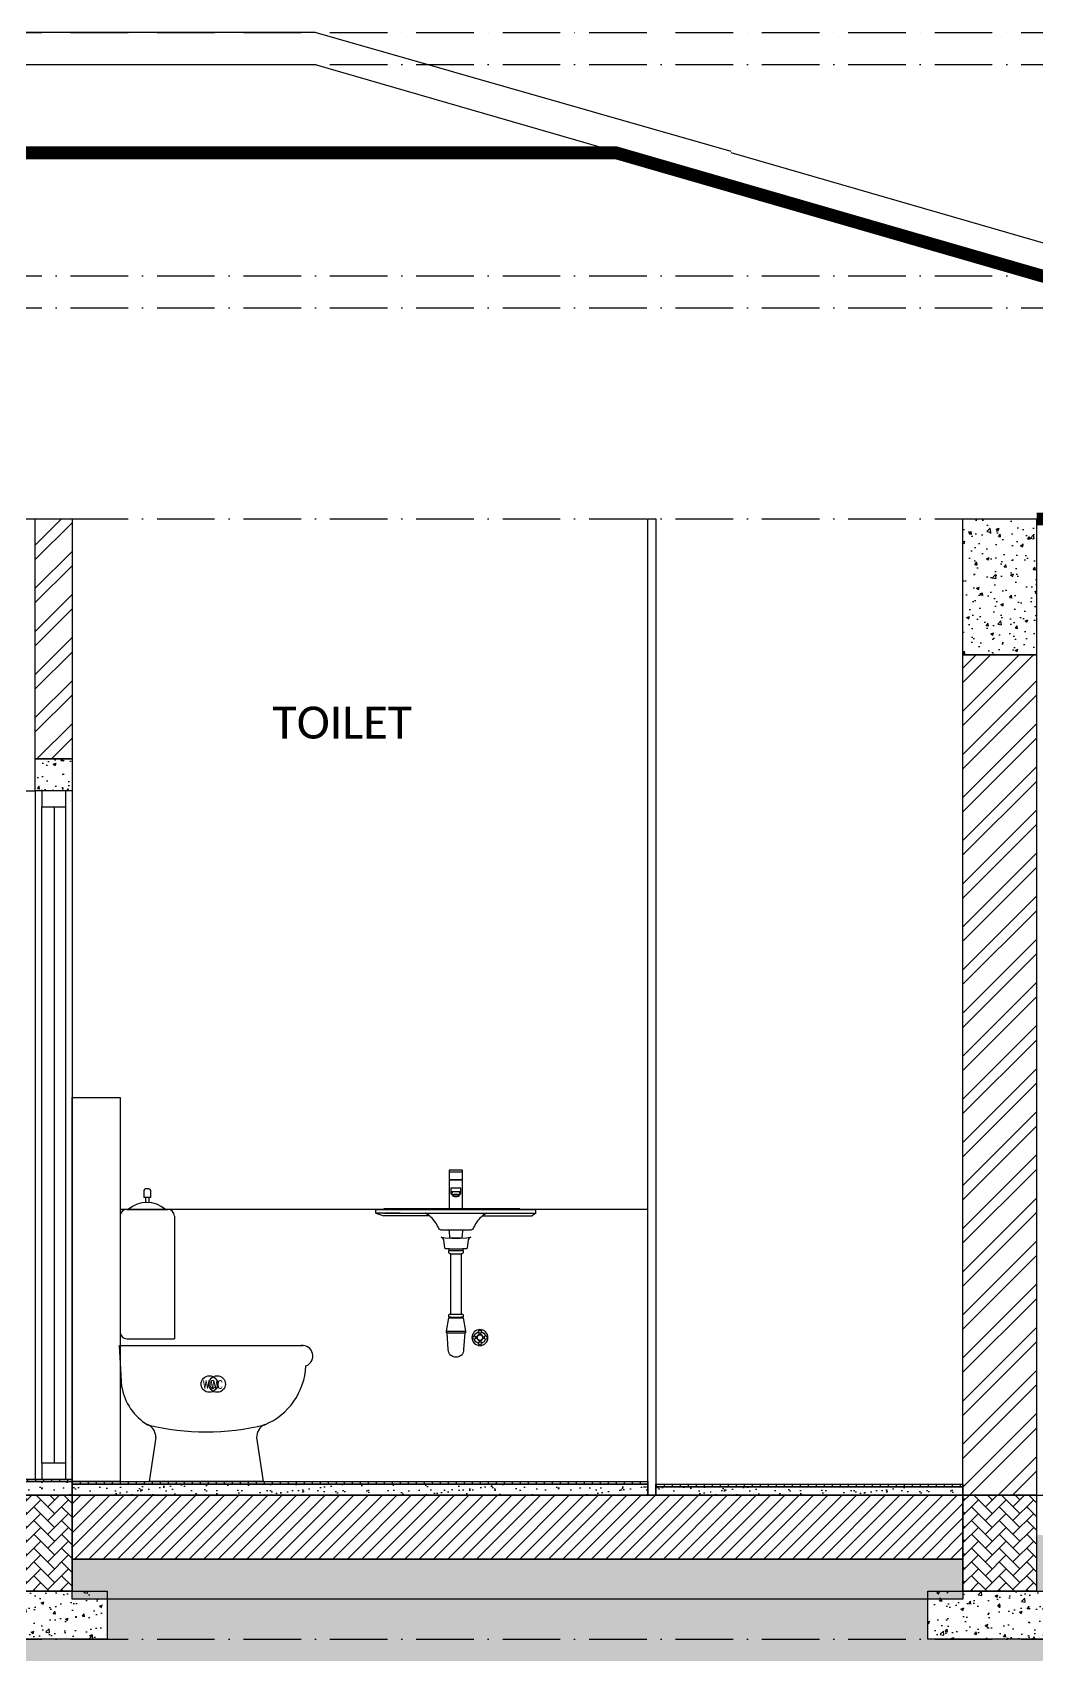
# Model space of a CAD drawing. Header units: millimetres. Extents: x -3567 to 83618, y -21481 to 19784.
# Drawn here: x 42281 to 45420, y -17451 to -12382 of the extents above; entities that cross this region are included whole.
import ezdxf
from ezdxf.xclip import XClip

# ---------------------------------------------------------------- set-up
doc = ezdxf.new("R2010")
doc.units = ezdxf.units.MM
doc.header["$LTSCALE"] = 150
doc.header["$XCLIPFRAME"] = 0
doc.linetypes.add('ACAD_ISO10W100', pattern=[18, 12, -3, 0, -3])
for name, color, linetype in [('ad-Door', 11, 'Continuous'), ('ad-Elevation 10', 8, 'Continuous'), ('ad-Elevation 12', 251, 'Continuous'), ('ad-Furniture', 8, 'Continuous'), ('ad-Glass Sectionline', 140, 'Continuous'), ('ad-Grid', 8, 'ACAD_ISO10W100'), ('ad-Slab', 3, 'Continuous'), ('ad-Text main', 7, 'Continuous'), ('ad-Tile', 120, 'Continuous'), ('ad-Toilet fixtures', 8, 'Continuous'), ('ad-Wall', 240, 'Continuous'), ('ad-Wall hatch', 8, 'Continuous')]:
    doc.layers.add(name, color=color, linetype=linetype)
doc.layers.add('ad-Primary Roof', color=5, linetype='Continuous', true_color=0x0000ff)
doc.layers.add('ad-Ridge', color=7, linetype='Continuous', true_color=0xa56752)
doc.styles.add('simplex-0.8', font='simplex.shx', dxfattribs={"width": 0.8})
doc.styles.get("Standard").update_dxf_attribs({"font": 'calibril.ttf'})

# ---------------------------------------------------------------- blocks, each defined once
blk = doc.blocks.new('zw$38DE')
at = {"layer": 'ad-Grid', "ltscale": 0.1}
for points in [[(-27431.1, 4570), (0, 4570)], [(-27431.1, 4470), (-2459.8, 4470), (-2319.6, 4127), (0, 4127)], [(-27431.1, 3810), (0, 3810)], [(-27431.1, 3710), (-2459.8, 3710), (-2319.6, 3367), (0, 3367)], [(-27431.1, 3050), (0, 3050)], [(-27431.1, 0), (0, 0)], [(-27431.1, -450), (0, -450)]]:
    blk.add_lwpolyline(points, dxfattribs=at)
blk = doc.blocks.new('A$Ccf68a1fe')
at = {"layer": 'ad-Wall hatch', "transparency": 33554687}
h = blk.add_hatch(dxfattribs=at)
h.set_pattern_fill('AR-HBONE', color=256, scale=0.3)
h.set_pattern_definition([(45, (-7e-12, -350), (1e-14, 43.1052), [91.44, -30.48]), (135, (21.553, -328.447), (2e-14, 43.1052), [91.44, -30.48])])
h.paths.add_polyline_path([(0, 0), (230, 0), (230, -300), (0, -300)])
at = {"layer": 'ad-Slab'}
blk.add_lwpolyline([(0, 0), (230, 0), (230, -300), (0, -300), (0, 0)], dxfattribs=at)
blk = doc.blocks.new('A$C46166ea8')
at = {"layer": 'ad-Wall hatch', "transparency": 33554687}
h = blk.add_hatch(dxfattribs=at)
h.set_pattern_fill('AR-CONC', color=256, scale=0.5)
h.set_pattern_definition([(50, (-110, -450), (91.092, -7.97), [9.525, -104.775]), (355, (-110, -450), (-17.622, 95.528), [7.62, -83.82]), (100.451, (-102.41, -450.66), (73.47, 87.559), [8.095, -89.045]), (46.184, (-110, -424.6), (135.54, -21.02), [14.287, -157.162]), (96.636, (-98.7, -426.35), (118.702, 123.713), [12.143, -133.568]), (351.184, (-110, -424.6), (118.7, 123.713), [11.43, -125.73]), (21, (-97.3, -430.95), (75.807, -51.133), [9.525, -104.775]), (326, (-97.3, -430.95), (30.901, 92.094), [7.62, -83.82]), (71.451, (-90.98, -435.21), (106.708, 40.961), [8.095, -89.045]), (37.5, (-110, -450), (1.5443, 42.2775), [0, -82.804, 0, -85.09, 0, -84.1375]), (7.5, (-110, -450), (33.41, 50.0903), [0, -48.514, 0, -80.899, 0, -32.0675]), (327.5, (-138.32, -450), (67.7953, -2.8644), [0, -31.75, 0, -99.06, 0, -131.445]), (317.5, (-151.02, -450), (74.0646, 12.713), [0, -41.275, 0, -65.786, 0, -93.345])])
h.paths.add_polyline_path([(-110, -300), (340, -300), (340, -450), (-110, -450)])
at = {"layer": 'ad-Slab'}
blk.add_lwpolyline([(-110, -300), (340, -300), (340, -450), (-110, -450)], close=True, dxfattribs=at)
blk.add_blockref('A$Ccf68a1fe', (0, 0), dxfattribs=at)
blk = doc.blocks.new('A$C7a93c697')
at = {"layer": 'ad-Elevation 10', "transparency": 33554559}
h = blk.add_hatch(dxfattribs=at)
h.set_pattern_fill('EARTH', color=256, scale=25, angle=45)
h.set_pattern_definition([(45, (-65966.8, 18746.05), (9e-14, 224.5064), [158.75, -158.75]), (45, (-66008.9, 18788.14), (9e-14, 224.5064), [158.75, -158.75]), (45, (-66050.99, 18830.24), (9e-14, 224.5064), [158.75, -158.75]), (135, (-66050.99, 18858.3), (-224.5064, 9e-14), [158.75, -158.75]), (135, (-66008.9, 18900.4), (-224.5064, 9e-14), [158.75, -158.75]), (135, (-65966.8, 18942.49), (-224.5064, 9e-14), [158.75, -158.75])])
edge = h.paths.add_edge_path()
edge.add_line((15440, -350), (15440, -125))
edge.add_line((15440, -125), (13620, -125))
edge.add_line((13620, -125), (13620, -300))
edge.add_line((13620, -300), (13730, -300))
edge.add_line((13730, -300), (13730, -450))
edge.add_line((13730, -450), (13280, -450))
edge.add_line((13280, -450), (13280, -325))
edge.add_line((13280, -325), (10715, -325))
edge.add_line((10715, -325), (10715, -450))
edge.add_line((10715, -450), (10265, -450))
edge.add_line((10265, -450), (10265, -300))
edge.add_line((10265, -300), (10375, -300))
edge.add_line((10375, -300), (10375, -125))
edge.add_line((10375, -125), (9105, -125))
edge.add_line((9105, -125), (9105, -300))
edge.add_line((9105, -300), (9215, -300))
edge.add_line((9215, -300), (9215, -450))
edge.add_line((9215, -450), (8765, -450))
edge.add_line((8765, -450), (8765, -300))
edge.add_line((8765, -300), (8875, -300))
edge.add_line((8875, -300), (8875, -125))
edge.add_line((8875, -125), (8090, -125))
edge.add_line((8090, -125), (8090, -425))
edge.add_line((8090, -425), (5760, -425))
edge.add_line((5760, -425), (5760, -125))
edge.add_line((5760, -125), (4975, -125))
edge.add_line((4975, -125), (4975, -350))
edge.add_line((4975, -350), (5085, -350))
edge.add_line((5085, -350), (5085, -500))
edge.add_line((5085, -500), (4635, -500))
edge.add_line((4635, -500), (4635, -350))
edge.add_line((4635, -350), (4745, -350))
edge.add_line((4745, -350), (4745, -125))
edge.add_line((4745, -125), (3235, -125))
edge.add_line((3235, -125), (3235, -300))
edge.add_line((3235, -300), (3345, -300))
edge.add_line((3345, -300), (3345, -450))
edge.add_line((3345, -450), (2895, -450))
edge.add_line((2895, -450), (2895, -325))
edge.add_line((2895, -325), (236.2, -325))
edge.add_line((236.2, -325), (380, -900))
edge.add_line((380, -900), (455, -900))
edge.add_line((455, -900), (455, -1050))
edge.add_line((455, -1050), (-75, -1050))
edge.add_line((-75, -1050), (-75, -900))
edge.add_line((-75, -900), (0, -900))
edge.add_line((0, -900), (0, -750))
edge.add_line((0, -750), (-1070.5, -750))
edge.add_arc((-0.1, -503.2), 1098.5, 192.9831, 229.3833)
edge.add_arc((714.1, 501.2), 2328.5, 232.1325, 264.6824)
edge.add_line((498.3, -1817.3), (17766.5, -1817.3))
edge.add_arc((17823.6, 237.9), 2056, 268.4076, 296.7741)
edge.add_arc((18358.9, -772.1), 913.5, 295.3385, 332.067)
edge.add_line((19165.9, -1200), (18670, -1200))
edge.add_line((18670, -1200), (18670, -1050))
edge.add_line((18670, -1050), (18370, -1050))
edge.add_line((18370, -1050), (18370, -900))
edge.add_line((18370, -900), (18070, -900))
edge.add_line((18070, -900), (18070, -750))
edge.add_line((18070, -750), (15670, -750))
edge.add_line((15670, -750), (15670, -950))
edge.add_line((15670, -950), (15745, -950))
edge.add_line((15745, -950), (15745, -1100))
edge.add_line((15745, -1100), (15215, -1100))
edge.add_line((15215, -1100), (15215, -950))
edge.add_line((15215, -950), (15290, -950))
edge.add_line((15290, -950), (15440, -350))
at = {"layer": 'ad-Wall hatch', "transparency": 33554687}
h = blk.add_hatch(dxfattribs=at)
h.set_pattern_fill('ANSI31', color=256, scale=10)
h.set_pattern_definition([(45, (-23794.51, 18746.046), (-22.45064, 22.45064), [])])
h.paths.add_polyline_path([(10605, 0), (13390, 0), (13390, -200), (10605, -200)])
h = blk.add_hatch(dxfattribs=at)
h.set_pattern_fill('AR-CONC', color=256, scale=0.5)
h.set_pattern_definition([(50, (-25182.01, 18546.046), (91.09233, -7.96954), [9.525, -104.775]), (355, (-25182.01, 18546.05), (-17.62171, 95.52842), [7.62, -83.8203]), (100.45144, (-25174.42, 18545.38), (73.47062, 87.55888), [8.095, -89.04512]), (46.1842, (-25182.01, 18571.45), (135.53952, -21.02116), [14.2875, -157.1625]), (96.63556, (-25170.72, 18569.7), (118.70207, 123.71306), [12.1425, -133.5678]), (351.18415, (-25182.01, 18571.45), (118.70207, 123.71306), [11.43, -125.72987]), (21, (-25169.31, 18565.096), (75.8072, -51.1326), [9.525, -104.775]), (326, (-25169.31, 18565.1), (30.90101, 92.09398), [7.62, -83.82]), (71.45144, (-25162.99, 18560.835), (106.70821, 40.96138), [8.095, -89.04497]), (37.5, (-25182.01, 18546.046), (1.544302, 42.27752), [0, -82.804, 0, -85.09, 0, -84.1375]), (7.5, (-25182.01, 18546.046), (33.40983, 50.090287), [0, -48.514, 0, -80.899, 0, -32.0675]), (327.5, (-25210.332, 18546.046), (67.795298, -2.864372), [0, -31.75, 0, -99.06, 0, -131.445]), (317.5, (-25223.03, 18546.046), (74.06459, 12.713246), [0, -41.275, 0, -65.786, 0, -93.345])])
h.paths.add_polyline_path([(10605, -200), (13390, -200), (13390, -325), (10605, -325)])
at = {"layer": 'ad-Elevation 10'}
blk.add_lwpolyline([(10605, 0), (13390, 0), (13390, -200), (10605, -200)], close=True, dxfattribs=at)
blk.add_lwpolyline([(13730, -450), (13280, -450), (13280, -325), (10715, -325), (10715, -450), (10265, -450), (10265, -300), (10375, -300), (10375, -125), (9105, -125), (9105, -300), (9215, -300), (9215, -450), (8765, -450), (8765, -300), (8875, -300), (8875, -125), (8090, -125), (8090, -425), (5760, -425)], dxfattribs=at)
at = {"layer": 'ad-Slab'}
blk.add_lwpolyline([(10605, -200), (13390, -200), (13390, -325), (10605, -325)], close=True, dxfattribs=at)
for p in [(10375, 0), (13390, 0)]:
    blk.add_blockref('A$C46166ea8', p)
blk = doc.blocks.new('zw$487C')
at = {"layer": 'ad-Wall hatch', "transparency": 33554687}
h = blk.add_hatch(dxfattribs=at)
h.set_pattern_fill('AR-CONC', color=256, scale=0.5)
h.set_pattern_definition([(50, (0, -125), (91.092, -7.97), [9.525, -104.775]), (355, (0, -125), (-17.622, 95.528), [7.62, -83.82]), (100.451, (7.59, -125.66), (73.47, 87.559), [8.095, -89.045]), (46.184, (0, -99.6), (135.54, -21.021), [14.287, -157.162]), (96.636, (11.3, -101.35), (118.702, 123.713), [12.143, -133.568]), (351.184, (0, -99.6), (118.702, 123.713), [11.43, -125.73]), (21, (12.7, -105.95), (75.807, -51.133), [9.525, -104.775]), (326, (12.7, -105.95), (30.901, 92.094), [7.62, -83.82]), (71.451, (19.02, -110.21), (106.708, 40.961), [8.095, -89.045]), (37.5, (0, -125), (1.5443, 42.2775), [0, -82.804, 0, -85.09, 0, -84.1375]), (7.5, (0, -125), (33.41, 50.0903), [0, -48.514, 0, -80.899, 0, -32.0675]), (327.5, (-28.32, -125), (67.7953, -2.8644), [0, -31.75, 0, -99.06, 0, -131.445]), (317.5, (-41.02, -125), (74.0646, 12.713), [0, -41.275, 0, -65.786, 0, -93.345])])
h.paths.add_polyline_path([(0, 425), (230, 425), (230, 0), (0, 0)])
at = {"layer": 'ad-Slab'}
blk.add_lwpolyline([(0, 425), (230, 425), (230, 0), (0, 0)], close=True, dxfattribs=at)
blk = doc.blocks.new('zw$3BC3')
at = {"color": 0, "linetype": 'ByBlock'}
for p, q in [((90.4, 914.5), (79.8, 914.5)), ((74.4, 909.2), (74.4, 887.9)), ((95.7, 887.9), (74.4, 887.9)), ((79.8, 887.9), (79.8, 872)), ((90.4, 887.9), (90.4, 872)), ((95.7, 909.2), (95.7, 887.9)), ((0, 829.4), (0, 467.9)), ((21.3, 850.7), (148.9, 850.7)), ((170.1, 829.4), (170.1, 446.6)), ((-1.3, 425.4), (572.7, 425.4)), ((5.9, 294.9), (-1.3, 425.4)), ((21.3, 446.6), (170.1, 446.6)), ((111.6, 137.5), (91.5, 0)), ((426.9, 137.5), (447.1, 0)), ((447.1, 0), (91.5, 0))]:
    blk.add_line(p, q, dxfattribs=at)
for centre in [(279.2, 304.9), (303.5, 304.9)]:
    blk.add_circle(centre, 25.9)
for centre, radius, start, end in [((79.8, 909.2), 5.32, 90, 180), ((90.4, 909.2), 5.32, 0, 90), ((84, 781.3), 90.7, 49.9506, 130.0494), ((21.3, 829.4), 21.3, 90, 180), ((148.9, 829.4), 21.3, 0, 90), ((21.3, 467.9), 21.3, 180, 270), ((569.5, 392.4), 33.1, 290.2455, 95.5776), ((371.8, 371), 209.3, 292.6928, 357.3552), ((172.9, 323.3), 169.4, 189.6558, 239.1256), ((69.8, 139.3), 41.9, 357.6043, 67.3072), ((269.3, 918.7), 763.1, 256.1025, 283.8975), ((468.7, 139.3), 41.9, 112.6928, 182.3957)]:
    blk.add_arc(centre, radius, start, end, dxfattribs=at)
at = {"char_height": 25, "attachment_point": 3, "style": 'simplex-0.8'}
for insert in [(297.6, 315.7, -0.1), (321.9, 315.7, -0.1)]:
    blk.add_mtext('WC', dxfattribs=dict(at, insert=insert))
blk = doc.blocks.new('zw$40DD')
for p, q in [((-579, 123.5), (-621, 123.5)), ((-621, 123.5), (-621, 93.5)), ((-621, 118), (-579, 118)), ((-579, 93.5), (-579, 123.5)), ((-621, 93.5), (-619, 93.5)), ((-621, 93.5), (-579, 93.5)), ((-619, 91.5), (-621, 91.5)), ((-621, 91.5), (-621, 2)), ((-579, 91.5), (-621, 91.5)), ((-619, 93.5), (-619, 91.5)), ((-615.5, 66.4), (-615.5, 49.4)), ((-584.5, 66.4), (-615.5, 66.4)), ((-615.5, 56.4), (-584.5, 56.4)), ((-612, 44.6), (-612, 52.4)), ((-588, 44.6), (-588, 52.4)), ((-584.5, 49.4), (-584.5, 66.4)), ((-581, 91.5), (-581, 93.5)), ((-581, 93.5), (-579, 93.5)), ((-579, 91.5), (-581, 91.5)), ((-579, 2), (-579, 91.5)), ((-850.1, -11.3), (-850.1, 0)), ((-850.1, 0), (-785.4, 0)), ((-615.5, 49.4), (-612, 49.4)), ((-609, 44.6), (-608.4, 43.2)), ((-591.6, 43.2), (-591, 44.6)), ((-588, 49.4), (-584.5, 49.4)), ((-827, -11.3), (-850.1, -11.3)), ((-850.1, -11.3), (-825.1, -20)), ((-827, -11.3), (-822, -11.3)), ((-682.5, -20), (-825.1, -20)), ((-774.6, -11.3), (-822, -11.3)), ((-517.4, -20), (-362.1, -20)), ((-350, -11.3), (-362.1, -20)), ((-600, -89.4), (-599.9, -89.4)), ((-620.9, -122.5), (-578.9, -122.5)), ((-620.9, -128), (-578.9, -128)), ((-615.9, -138), (-583.9, -138)), ((-615.9, -326.5), (-583.9, -326.5)), ((-615.9, -336.5), (-583.9, -336.5)), ((-615.9, -338.5), (-583.9, -338.5)), ((-629.9, -379.5), (-569.9, -379.5)), ((-627.9, -385.5), (-571.9, -385.5))]:
    blk.add_line(p, q)
for points in [[(0, 0), (-1650, 0)], [(-822, -11.3), (-695.8, -11.3), (-504, -11.3), (-350, -11.3), (-350, 0)], [(-533.6, -397.7), (-538.6, -397.7)], [(-533.7, -402.3), (-538.6, -402.3)], [(-527.2, -391.2), (-527.2, -386.4)], [(-522.7, -391.3), (-522.7, -386.4)], [(-516.2, -397.7), (-511.3, -397.7)], [(-516.2, -402.3), (-511.3, -402.3)], [(-527.2, -408.7), (-527.2, -413.6)], [(-522.7, -408.8), (-522.7, -413.6)]]:
    blk.add_lwpolyline(points)
blk.add_lwpolyline([(-350.1, 0), (-400, 0), (-400, 2), (-825.1, 2), (-825.1, 0)], close=True)
for points in [[(-504, -11.3, 0.073224), (-521.1, -23.3, 0.099505), (-546.4, -59.2, -0.220326), (-551.4, -63.7, -0.071091), (-555.3, -64.2), (-575.8, -64.2), (-624.3, -64.2), (-644.6, -64.2, -0.071131), (-648.4, -63.7, -0.220214), (-653.5, -59.2, 0.099492), (-678.7, -23.3, 0.073225), (-695.8, -11.3)], [(-575.8, -64.2, 0.389222), (-579.5, -67.6), (-581.1, -88.5, -0.388879), (-582.2, -89.4), (-617.7, -89.4, -0.388879), (-618.7, -88.5), (-620.6, -67.6, 0.388879), (-624.3, -64.2)], [(-542.4, -394.9, -0.256931), (-529.9, -382.5)], [(-530, -417.5, -0.25847), (-542.4, -405)], [(-520.2, -382.5, -0.263132), (-507.4, -395.1)], [(-507.5, -405.1, -0.257084), (-519.9, -417.5)]]:
    blk.add_lwpolyline(points, format="xyb")
for points in [[(-586.5, -89.3), (-566.5, -88), (-561.4, -87.6), (-553.3, -86.3), (-557.2, -87.8), (-559.1, -89.4), (-560.8, -92), (-561.7, -94.8), (-565.3, -120.8), (-565.7, -121.6), (-566.2, -122.1), (-566.9, -122.4), (-567.3, -122.5), (-578.9, -122.5), (-578.9, -128), (-577.4, -128), (-577.4, -134, -0.414214), (-581.4, -138), (-583.9, -138), (-583.9, -326.5), (-581.4, -326.5, -0.414214), (-577.4, -330.5), (-577.4, -336.5), (-583.9, -336.5), (-583.9, -338.5), (-577.4, -338.5), (-569.9, -379.5), (-569.9, -385.5), (-571.9, -385.5), (-575.9, -437.5, -0.414214), (-599.9, -461.5, -0.414214), (-623.9, -437.5), (-627.9, -385.5), (-629.9, -385.5), (-629.9, -379.5), (-622.4, -338.5), (-615.9, -338.5), (-615.9, -336.5), (-622.4, -336.5), (-622.4, -330.5, -0.414214), (-618.4, -326.5), (-615.9, -326.5), (-615.9, -138), (-618.4, -138, -0.414214), (-622.4, -134), (-622.4, -128), (-620.9, -128), (-620.9, -122.5), (-632.6, -122.5), (-633, -122.4), (-633.7, -122.1), (-634.2, -121.6), (-634.6, -120.8), (-638.2, -94.8), (-639, -92), (-640.8, -89.4), (-642.7, -87.8), (-646.6, -86.3), (-638.4, -87.6), (-633.3, -88), (-613.3, -89.3), (-600, -89.4), (-599.9, -89.4)], [(-524.9, -375, 1), (-524.9, -425, 1)], [(-543.1, -394.9, 1), (-543.1, -405.1, 1)], [(-524.9, -390.9, 1), (-524.9, -409.1, 1)], [(-524.9, -376.7, 1), (-524.9, -386.9, 1)], [(-506.8, -394.9, 1), (-506.8, -405.1, 1)], [(-524.9, -413.1, 1), (-524.9, -423.3, 1)]]:
    blk.add_lwpolyline(points, format="xyb", close=True)
for centre, radius in [((-543.1, -400), 5.08), ((-524.9, -400), 9.09), ((-524.9, -381.8), 5.08), ((-524.9, -418.2), 5.08)]:
    blk.add_circle(centre, radius)
for centre, major_axis, start_param, end_param in [((-600, 52.4), (12, 0), 0, 3.141593), ((-600, 44.6), (12, 0), 1.570796, 4.010736), ((-600, 44.6), (8.99, 0), 0, 3.141593), ((-600, 43.2), (8.44, 0), 1.570796, 4.712389), ((-600, 44.6), (12, 0), 5.414042, 7.853982), ((-600, 43.2), (8.44, 0), 4.712389, 7.853982)]:
    blk.add_ellipse(centre, major_axis=major_axis, ratio=0.25, start_param=start_param, end_param=end_param)
blk = doc.blocks.new('A$C30163561')
at = {"layer": 'ad-Elevation 10'}
h = blk.add_hatch(dxfattribs=at)
h.set_pattern_fill('AR-SAND', color=256)
h.set_pattern_definition([(37.5, (-5957.884, -6809.993), (-1.60003, 48.94132), [0, -38.608, 0, -43.18, 0, -41.275]), (7.5, (-5957.884, -6809.99), (44.9523, 71.6825), [0, -20.828, 0, -34.798, 0, -13.335]), (327.5, (-5989.126, -6809.993), (79.09924, 0.14372), [0, -12.7, 0, -45.72, 0, -59.69]), (317.5, (-5989.126, -6809.99), (76.35565, 22.29293), [0, -6.35, 0, -29.972, 0, -34.29])])
h.paths.add_polyline_path([(-4630, 42), (-3015, 42), (-3015, 0), (-4630, 0)])
h = blk.add_hatch(dxfattribs=at)
h.set_pattern_fill('AR-SAND', color=256)
h.set_pattern_definition([(37.5, (-4342.884, -6809.993), (-1.60003, 48.94132), [0, -38.608, 0, -43.18, 0, -41.275]), (7.5, (-4342.884, -6809.99), (44.95233, 71.6825), [0, -20.828, 0, -34.798, 0, -13.335]), (327.5, (-4374.126, -6809.993), (79.09924, 0.14372), [0, -12.7, 0, -45.72, 0, -59.69]), (317.5, (-4374.126, -6809.99), (76.35565, 22.29293), [0, -6.35, 0, -29.972, 0, -34.29])])
h.paths.add_polyline_path([(-3015, 34), (-1215, 34), (-1215, 0), (-3015, 0)])
h = blk.add_hatch(dxfattribs=at)
h.set_pattern_fill('AR-SAND', color=256)
h.set_pattern_definition([(37.5, (-2517.884, -6809.993), (-1.60003, 48.94132), [0, -38.608, 0, -43.18, 0, -41.275]), (7.5, (-2517.884, -6809.99), (44.9523, 71.6825), [0, -20.828, 0, -34.798, 0, -13.335]), (327.5, (-2549.126, -6809.993), (79.09924, 0.14372), [0, -12.7, 0, -45.72, 0, -59.69]), (317.5, (-2549.126, -6809.99), (76.35565, 22.29293), [0, -6.35, 0, -29.972, 0, -34.29])])
h.paths.add_polyline_path([(-1190, 26), (-230, 26), (-230, 0), (-1190, 0)])
at = {"layer": 'ad-Tile'}
h = blk.add_hatch(dxfattribs=at)
h.set_pattern_fill('_USER', color=256, scale=25, angle=90, pattern_type=0)
h.set_pattern_definition([(90, (-5957.884, -6809.993), (-25, 2e-15), [])])
h.paths.add_polyline_path([(-4630, 50), (-3015, 50), (-3015, 42), (-4630, 42)])
h = blk.add_hatch(dxfattribs=at)
h.set_pattern_fill('_USER', color=256, scale=25, angle=90, pattern_type=0)
h.set_pattern_definition([(90, (-4342.884, -6817.993), (-25, 2e-15), [])])
h.paths.add_polyline_path([(-3015, 42), (-1215, 42), (-1215, 34), (-3015, 34)])
h = blk.add_hatch(dxfattribs=at)
h.set_pattern_fill('_USER', color=256, scale=25, angle=90, pattern_type=0)
h.set_pattern_definition([(90, (-2517.884, -6825.993), (-25, 2e-15), [])])
h.paths.add_polyline_path([(-1190, 34), (-230, 34), (-230, 26), (-1190, 26)])
at = {"layer": 'ad-Wall hatch', "transparency": 33554687}
h = blk.add_hatch(dxfattribs=at)
h.set_pattern_fill('ANSI32', color=256, scale=10)
h.set_pattern_definition([(45, (-3130, 3e-10), (-67.352, 67.352), []), (45, (-3085.1, 3e-10), (-67.352, 67.352), [])])
h.paths.add_polyline_path([(-3015, 3050), (-3015, 2300), (-3130, 2300), (-3130, 3050)])
h = blk.add_hatch(dxfattribs=at)
h.set_pattern_fill('ANSI32', color=256, scale=10)
h.set_pattern_definition([(45, (-115, 3e-10), (-67.352, 67.352), []), (45, (-70.1, 3e-10), (-67.352, 67.352), [])])
h.paths.add_polyline_path([(0, 2625), (0, 0), (-230, 0), (-230, 2625)])
h = blk.add_hatch(dxfattribs=at)
h.set_pattern_fill('AR-CONC', color=256, scale=0.5)
h.set_pattern_definition([(50, (-3130, 2200), (91.092, -7.97), [9.525, -104.775]), (355, (-3130, 2200), (-17.62, 95.53), [7.62, -83.82]), (100.45, (-3122.41, 2199.34), (73.47, 87.56), [8.095, -89.045]), (46.18, (-3130, 2225.4), (135.54, -21.02), [14.29, -157.16]), (96.64, (-3118.7, 2223.65), (118.7, 123.71), [12.14, -133.57]), (351.18, (-3130, 2225.4), (118.7, 123.71), [11.43, -125.73]), (21, (-3117.3, 2219.05), (75.807, -51.133), [9.525, -104.775]), (326, (-3117.3, 2219.05), (30.9, 92.094), [7.62, -83.82]), (71.45, (-3110.98, 2214.79), (106.71, 40.96), [8.095, -89.045]), (37.5, (-3130, 2200), (1.544, 42.2775), [0, -82.804, 0, -85.09, 0, -84.1375]), (7.5, (-3130, 2200), (33.41, 50.09), [0, -48.514, 0, -80.899, 0, -32.0675]), (327.5, (-3158.32, 2200), (67.795, -2.8644), [0, -31.75, 0, -99.06, 0, -131.445]), (317.5, (-3171.02, 2200), (74.065, 12.713), [0, -41.275, 0, -65.786, 0, -93.345])])
h.paths.add_polyline_path([(-3130, 2300), (-3015, 2300), (-3015, 2200), (-3130, 2200)])
at = {"layer": 'ad-Door'}
for points in [[(-3110, 2200), (-3110, 2150), (-3035, 2150), (-3035, 2200)], [(-3110, 100), (-3110, 50), (-3035, 50), (-3035, 100)]]:
    blk.add_lwpolyline(points, close=True, dxfattribs=at)
for points in [[(-3110, 100), (-3110, 2150)], [(-3069.8, 100), (-3069.8, 2150)], [(-3035, 100), (-3035, 2150)]]:
    blk.add_lwpolyline(points, dxfattribs=at)
at = {"layer": 'ad-Elevation 10', "ltscale": 5}
for points in [[(-3130, 2200), (-3130, 50)], [(-3015, 2200), (-3015, 50)]]:
    blk.add_lwpolyline(points, dxfattribs=at)
at = {"layer": 'ad-Elevation 10'}
blk.add_lwpolyline([(-4630, 42), (-3015, 42), (-3015, 0), (-4630, 0)], close=True, dxfattribs=at)
at = {"layer": 'ad-Elevation 10', "elevation": 0}
for points in [[(-3015, 34), (-1215, 34), (-1215, 0), (-3015, 0)], [(-1190, 26), (-230, 26), (-230, 0), (-1190, 0)]]:
    blk.add_lwpolyline(points, close=True, dxfattribs=at)
at = {"layer": 'ad-Furniture', "ltscale": 50, "elevation": 0}
blk.add_lwpolyline([(-4030, 2200), (-3130, 2200)], dxfattribs=at)
at = {"layer": 'ad-Glass Sectionline'}
blk.add_lwpolyline([(-1215, 3050), (-1190, 3050), (-1190, 0), (-1215, 0)], close=True, dxfattribs=at)
at = {"layer": 'ad-Slab'}
blk.add_lwpolyline([(-3130, 2300), (-3015, 2300), (-3015, 2200), (-3130, 2200)], close=True, dxfattribs=at)
at = {"layer": 'ad-Tile'}
blk.add_lwpolyline([(-4630, 50), (-3015, 50), (-3015, 42), (-4630, 42)], close=True, dxfattribs=at)
at = {"layer": 'ad-Tile', "elevation": 0}
for points in [[(-3015, 42), (-1215, 42), (-1215, 34), (-3015, 34)], [(-1190, 34), (-230, 34), (-230, 26), (-1190, 26)]]:
    blk.add_lwpolyline(points, close=True, dxfattribs=at)
at = {"layer": 'ad-Wall'}
for points in [[(-3015, 3050), (-3015, 2300), (-3130, 2300), (-3130, 3050)], [(0, 2625), (0, 0), (-230, 0), (-230, 2625)]]:
    blk.add_lwpolyline(points, close=True, dxfattribs=at)
at = {"layer": 'ad-Wall', "elevation": 0}
blk.add_lwpolyline([(-3015, 1242), (-2865, 1242), (-2865, 42), (-3015, 42)], close=True, dxfattribs=at)
at = {"layer": 'ad-Elevation 12'}
blk.add_blockref('zw$40DD', (-1215, 892), dxfattribs=at)
at = {"layer": 'ad-Slab'}
blk.add_blockref('zw$487C', (-230, 2625), dxfattribs=at)
at = {"layer": 'ad-Toilet fixtures'}
blk.add_blockref('zw$3BC3', (-2865, 42, 0), dxfattribs=at)
at = {"layer": 'ad-Text main', "insert": (-2170.6, 2413.1), "char_height": 100, "width": 531.957, "attachment_point": 5, "bg_fill": 2}
blk.add_mtext('TOILET', dxfattribs=at)
blk = doc.blocks.new('A$C838d95fb')
at = {"layer": 'ad-Elevation 10'}
blk.add_lwpolyline([(-954.5, 1147.5), (-2255, 1520), (-5205, 1520), (-5205, 1420), (-2255, 1420), (-1314.8, 1147.5)], dxfattribs=at)
at = {"layer": 'ad-Primary Roof', "const_width": 40}
blk.add_lwpolyline([(0, 0), (2645, 0), (-1314.8, 1144), (-5205, 1144)], dxfattribs=at)
at = {"layer": 'ad-Ridge'}
blk.add_lwpolyline([(-1314.8, 1147.5), (2645, 0), (2645, 103.4), (-954.5, 1144)], dxfattribs=at)

msp = doc.modelspace()

# ---------------------------------------------------------------- block references
ref = msp.add_blockref('zw$38DE', (54565.1, -16952.2))
XClip(ref).set_block_clipping_path([(-25399.0034354958, -2140.6281090206), (349.01197073, 5188.3683916222)])

# ---------------------------------------------------------------- next in the draw order: block references
msp.add_blockref('A$C30163561', (45420.4, -16952.2))

# ---------------------------------------------------------------- next in the draw order: block references
for name, p in [('A$C838d95fb', (45420.4, -13902.2)), ('A$C7a93c697', (31800.4, -16952.2))]:
    msp.add_blockref(name, p)

doc.saveas('drawing.dxf')
